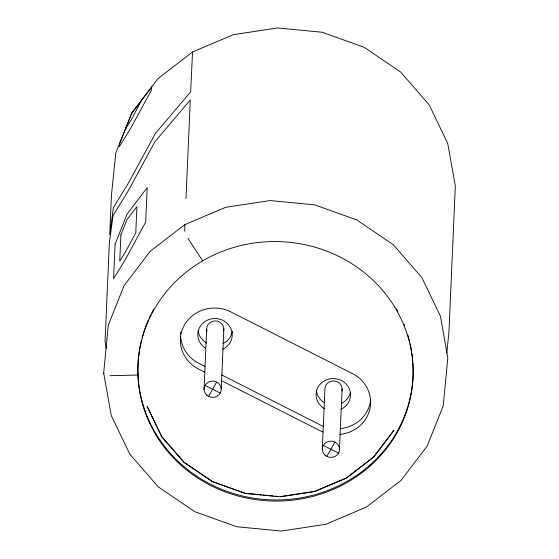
<?xml version="1.0" encoding="UTF-8"?>
<svg xmlns="http://www.w3.org/2000/svg" width="559" height="559" viewBox="0 0 559 559"><rect width="100%" height="100%" fill="white"/><g stroke="black" fill="none" stroke-linecap="round" stroke-linejoin="round"><path stroke-width="0.84" d="M103.674 373.105L108.271 325.24L124.042 285.67L150.161 251.347L184.84 224.613L225.731 207.291L270.032 200.555L314.738 204.873L356.789 219.946L393.326 244.751L421.856 277.592L440.443 316.226L447.815 358.039L443.21 405.904L427.153 446.082L401.076 480.349L366.452 507.034L325.638 524.328L281.408 531.05L236.785 526.739L194.805 511.695L158.33 486.931L129.842 454.153L111.29 415.575L103.674 373.105L103.932 373.838M137.982 373.894L137.933 375.04L109.976 375.704M151.838 86.652L151.44 90.097L130.932 127.871L119.347 146.717L119.472 143.845L131.847 112.918L157.924 78.651L192.548 51.966L233.362 34.672L277.592 27.95L322.215 32.261L364.195 47.305L400.67 72.069L429.158 104.847L447.71 143.425L455.326 185.895L448.94 332.214L446.809 352.848M184.84 224.613L184.715 231.328M185.972 198.794L190.284 99.977L154.948 141.693L128.172 190.989L113.058 215.585L109.361 242.732L105.05 341.549L106.252 348.369M204.035 389.476L206.662 329.251M221.231 389.008L223.859 328.79M322.298 449.478L324.933 389.26A8.602 8.112 2.5 0 1 334.359 380.959A8.602 8.112 2.5 0 1 341.905 390.895M339.495 449.01L342.122 388.791M192.548 51.966L190.64 91.858L155.297 133.573L128.528 182.877L113.414 207.473L109.718 234.612L111.437 195.224L115.79 153.096L131.847 112.918M141.832 99.795L131.288 119.759L125.495 129.178L125.824 128.039M208.584 396.38L216.682 382.104M326.854 456.382L334.946 442.106M131.561 113.526L151.566 87.232M280.932 496.511L286.837 495.609M288.521 495.358L314.647 491.382L346.538 477.875L373.594 457.017L393.969 430.248L373.496 457.241L346.468 478.071L314.598 491.578L280.073 496.818L245.24 493.457L212.469 481.711L183.995 462.384L161.754 436.789L147.171 406.414L161.67 436.551L183.925 462.167L212.427 481.509L245.226 493.269M246.072 493.352L261.381 494.827M263.086 494.994L267.335 495.407M269.04 495.567L273.288 495.98M274.986 496.14L278.389 496.469M205.055 366.466L198.829 363.308A34.413 32.436 2.5 0 1 180.662 336.532M221.406 374.768L320.286 424.938A34.413 32.436 2.5 0 0 323.242 426.265M204.804 372.21L198.578 369.045A34.413 32.436 2.5 0 1 184.393 325.093A34.413 32.436 2.5 0 1 230.944 311.943L352.408 373.573A34.413 32.436 2.5 0 1 369.995 408.489A34.413 32.436 2.5 0 1 339.83 434.406M221.154 380.504L320.034 430.675A34.413 32.436 2.5 0 0 322.99 432.009M205.041 385.389L220.225 393.089M323.305 445.39L338.488 453.097M202.672 260.836L187.873 238.281M180.606 334.002A34.413 32.436 2.5 0 1 180.69 332.305M207.033 331.347A8.602 8.112 2.5 0 1 214.97 320.915A8.602 8.112 2.5 0 1 223.642 330.893M205.628 348.313A17.203 16.218 2.5 0 1 202.435 323.626A17.203 16.218 2.5 0 1 228.757 325.072A17.203 16.218 2.5 0 1 222.81 349.256M412.926 362.98A137.647 129.758 2.5 0 1 264.037 499.418A137.647 129.758 2.5 0 1 141.462 340.193M142.098 337.741A137.647 129.758 2.5 0 1 148.331 320.007M149.029 318.434A137.647 129.758 2.5 0 1 150.874 314.563M151.65 313.033A137.647 129.758 2.5 0 1 153.662 309.274M396.401 308.659A137.647 129.758 2.5 0 1 397.673 310.923M403.989 324.171A137.647 129.758 2.5 0 1 404.625 325.764M407.728 334.638A137.647 129.758 2.5 0 1 409.796 342.227M410.194 343.932A137.647 129.758 2.5 0 1 411.676 351.695M411.934 353.428A137.647 129.758 2.5 0 1 412.801 361.247M324.534 408.692A17.203 16.218 2.5 0 1 320.363 383.977A17.203 16.218 2.5 0 1 346.873 384.885A17.203 16.218 2.5 0 1 341.074 409.258M370.722 399.692A34.413 32.436 2.5 0 1 340.082 428.662M232.334 331.096A17.203 16.218 2.5 0 1 223.062 343.519M206.523 342.947A17.203 16.218 2.5 0 1 198.124 330.327M350.283 392.767A17.203 16.218 2.5 0 1 341.325 403.521M324.143 402.578A17.203 16.218 2.5 0 1 316.387 390.336M115.091 244.262L113.589 278.689L125.167 259.851L145.675 222.077L147.185 187.649L127.172 213.943L115.091 244.262M120.884 234.843L119.731 261.158L125.523 251.732L135.781 232.844L136.927 206.537L126.921 219.68L120.884 234.843M325.024 455.145A8.602 8.112 2.5 0 0 339.278 451.12A8.602 8.112 2.5 0 0 328.392 441.477A8.602 8.112 2.5 0 0 325.024 455.145M206.76 395.136A8.602 8.112 2.5 0 0 221.015 391.111A8.602 8.112 2.5 0 0 210.128 381.469A8.602 8.112 2.5 0 0 206.76 395.136M181.521 465.675A137.647 129.758 2.5 0 0 409.565 401.278A137.647 129.758 2.5 0 0 235.381 246.98A137.647 129.758 2.5 0 0 181.521 465.675"/></g></svg>
